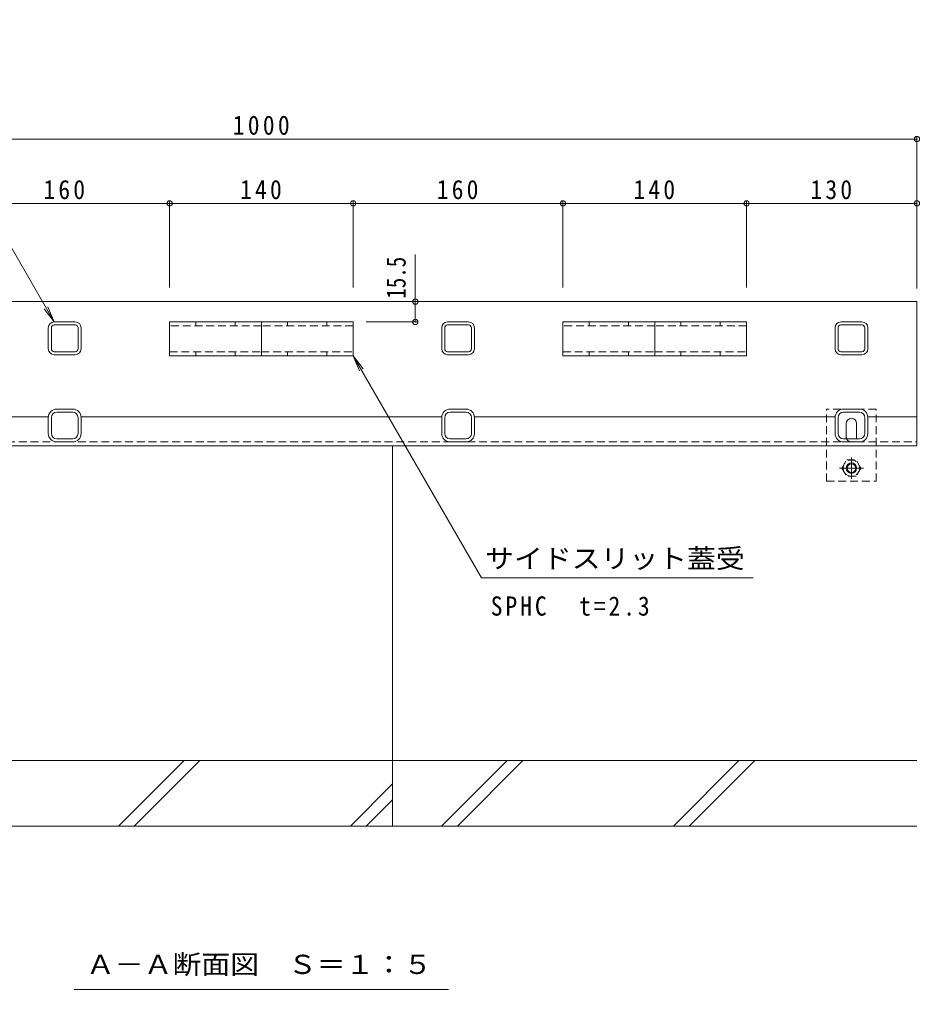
# Model space of a CAD drawing. Units: millimetres at full size, sheet at 1:5. Extents: x -1762 to 1950, y -1351 to 1333.
# Drawn here: x -961 to -275, y -1174 to -434 of the extents above; entities that cross this region are included whole.
import ezdxf
from ezdxf.enums import TextEntityAlignment as Align

# ---------------------------------------------------------------- set-up
doc = ezdxf.new("R2010")
doc.units = ezdxf.units.MM
doc.header["$LTSCALE"] = 5
doc.header["$PDMODE"] = 32
doc.header["$PDSIZE"] = 4
doc.linetypes.add('CHAIN1', pattern=[8, 5, -1, 1, -1])
doc.linetypes.add('DASHED1', pattern=[1.8, 1.2, -0.6])
for name, color, linetype, lineweight in [('E-3_寸法', 4, 'Continuous', 18), ('E-4_文字', 7, 'Continuous', 18), ('E-5_建具', 7, 'Continuous', 18), ('E-8_ハッチ', 7, 'DASHED1', 18), ('E-9_記号', 2, 'Continuous', 18), ('E-A_インテリア', 7, 'Continuous', 18), ('E-B_衛生陶器', 134, 'Continuous', 9), ('E-C_鉄骨', 5, 'DASHED1', 9), ('E-F_断熱材', 6, 'Continuous', 9)]:
    doc.layers.add(name, color=color, linetype=linetype, lineweight=lineweight)
doc.styles.add('ＭＳ ゴシック', font='')
doc.styles.get('ＭＳ ゴシック').set_extended_font_data('MS Gothic')

msp = doc.modelspace()

# ---------------------------------------------------------------- linework, layer by layer
at = {"layer": 'E-3_寸法'}
for p, q in [((-276.682, -648.862), (-276.682, -758.862)), ((-939.182, -736.862), (-1214.182, -736.862)), ((-639.182, -736.862), (-914.182, -736.862)), ((-339.182, -736.862), (-614.182, -736.862)), ((-276.682, -736.862), (-314.182, -736.862)), ((-1276.682, -758.862), (-276.682, -758.862))]:
    msp.add_line(p, q, dxfattribs=at)
at = {"layer": 'E-3_寸法', "linetype": 'DASHED1'}
msp.add_line((-1276.682, -755.862), (-276.682, -755.862), dxfattribs=at)
at = {"layer": 'E-3_寸法'}
msp.add_lwpolyline([(-276.682, -648.862), (-1276.682, -648.862), (-1276.682, -758.862)], dxfattribs=at)
at = {"layer": 'E-4_文字'}
for p, q in [((-1276.682, -524.87), (-276.682, -524.87)), ((-276.682, -523.37), (-276.682, -638.862)), ((-1006.682, -573.95), (-846.682, -573.95)), ((-846.682, -572.45), (-846.682, -638.01)), ((-846.682, -573.95), (-706.682, -573.95)), ((-706.682, -572.45), (-706.682, -638.01)), ((-706.682, -573.95), (-546.682, -573.95)), ((-546.682, -572.45), (-546.682, -638.01)), ((-546.682, -573.95), (-406.682, -573.95)), ((-406.682, -572.45), (-406.682, -638.01)), ((-406.682, -573.95), (-276.682, -573.95)), ((-659.274, -648.862), (-659.274, -612.9)), ((-659.274, -664.362), (-659.274, -648.862)), ((-657.774, -664.362), (-696.682, -664.362))]:
    msp.add_line(p, q, dxfattribs=at)
for p in [(-276.682, -524.87), (-846.682, -573.95), (-706.682, -573.95), (-546.682, -573.95), (-406.682, -573.95), (-276.682, -573.95), (-659.274, -648.862), (-659.274, -664.362)]:
    msp.add_point(p, dxfattribs=at)
at = {"layer": 'E-5_建具'}
for p, q in [((-934.682, -664.362), (-1067.877, -433.663)), ((-934.682, -664.362), (-942.292, -654.445)), ((-934.682, -664.362), (-939.466, -652.814)), ((-706.681, -690.162), (-608.861, -859.504)), ((-706.681, -690.162), (-701.898, -701.711)), ((-706.681, -690.162), (-699.072, -700.079)), ((-401.517, -859.504), (-608.861, -859.504)), ((-919.432, -1173.52), (-633.932, -1173.52))]:
    msp.add_line(p, q, dxfattribs=at)
at = {"layer": 'E-8_ハッチ'}
for p, q in [((-307.682, -730.862), (-345.682, -730.862)), ((-345.682, -785.862), (-345.682, -730.862)), ((-307.682, -785.862), (-307.682, -730.862)), ((-345.682, -785.862), (-307.682, -785.862))]:
    msp.add_line(p, q, dxfattribs=at)
at = {"layer": 'E-8_ハッチ', "linetype": 'Continuous'}
for p, q in [((-330.682, -751.862), (-330.682, -741.862)), ((-322.682, -751.862), (-322.682, -741.862))]:
    msp.add_line(p, q, dxfattribs=at)
for centre, start, end in [((-326.682, -741.862), 0, 180), ((-326.682, -751.862), 180, 205.15066), ((-326.682, -751.862), 334.84934, 360)]:
    msp.add_arc(centre, 4, start, end, dxfattribs=at)
at = {"layer": 'E-8_ハッチ'}
msp.add_arc((-326.682, -751.862), 4, 205.15066, 334.84934, dxfattribs=at)
at = {"layer": 'E-9_記号', "linetype": 'CHAIN1'}
for p, q in [((-326.682, -767.636), (-326.682, -784.088)), ((-317.482, -775.862), (-335.882, -775.862))]:
    msp.add_line(p, q, dxfattribs=at)
at = {"layer": 'E-9_記号', "linetype": 'DASHED1'}
for p, q in [((-333.882, -775.862), (-330.288, -769.636)), ((-333.882, -775.862), (-330.288, -782.088)), ((-330.288, -769.636), (-323.077, -769.636)), ((-319.482, -775.862), (-323.077, -769.636)), ((-319.482, -775.862), (-323.077, -782.088)), ((-323.077, -782.088), (-330.288, -782.088))]:
    msp.add_line(p, q, dxfattribs=at)
msp.add_circle((-326.682, -775.862), 6.226, dxfattribs=at)
at = {"layer": 'E-9_記号'}
for radius in [4, 3.323]:
    msp.add_circle((-326.682, -775.862), radius, dxfattribs=at)
at = {"layer": 'E-A_インテリア'}
for p, q in [((-918.682, -664.362), (-934.682, -664.362)), ((-618.682, -664.362), (-634.682, -664.362)), ((-318.682, -664.362), (-334.682, -664.362)), ((-939.182, -684.862), (-939.182, -668.862)), ((-936.882, -684.862), (-936.882, -668.862)), ((-918.682, -666.662), (-934.682, -666.662)), ((-916.482, -684.862), (-916.482, -668.862)), ((-914.182, -684.862), (-914.182, -668.862)), ((-639.182, -684.862), (-639.182, -668.862)), ((-636.882, -684.862), (-636.882, -668.862)), ((-618.682, -666.662), (-634.682, -666.662)), ((-616.482, -684.862), (-616.482, -668.862)), ((-614.182, -684.862), (-614.182, -668.862)), ((-339.182, -684.862), (-339.182, -668.862)), ((-336.882, -684.862), (-336.882, -668.862)), ((-318.682, -666.662), (-334.682, -666.662)), ((-316.482, -684.862), (-316.482, -668.862)), ((-314.182, -684.862), (-314.182, -668.862)), ((-934.682, -687.062), (-918.682, -687.062)), ((-634.682, -687.062), (-618.682, -687.062)), ((-334.682, -687.062), (-318.682, -687.062)), ((-934.682, -689.362), (-918.682, -689.362)), ((-634.682, -689.362), (-618.682, -689.362)), ((-334.682, -689.362), (-318.682, -689.362))]:
    msp.add_line(p, q, dxfattribs=at)
for centre, radius, start, end in [((-934.682, -668.862), 4.5, 90, 180), ((-918.682, -668.862), 4.5, 0, 90), ((-634.682, -668.862), 4.5, 90, 180), ((-618.682, -668.862), 4.5, 0, 90), ((-334.682, -668.862), 4.5, 90, 180), ((-318.682, -668.862), 4.5, 0, 90), ((-934.682, -668.862), 2.2, 90, 180), ((-918.682, -668.862), 2.2, 0, 90), ((-634.682, -668.862), 2.2, 90, 180), ((-618.682, -668.862), 2.2, 0, 90), ((-334.682, -668.862), 2.2, 90, 180), ((-318.682, -668.862), 2.2, 0, 90), ((-934.682, -684.862), 4.5, 180, 270), ((-934.682, -684.862), 2.2, 180, 270), ((-918.682, -684.862), 4.5, 270, 0), ((-918.682, -684.862), 2.2, 270, 0), ((-634.682, -684.862), 4.5, 180, 270), ((-634.682, -684.862), 2.2, 180, 270), ((-618.682, -684.862), 4.5, 270, 0), ((-618.682, -684.862), 2.2, 270, 0), ((-334.682, -684.862), 4.5, 180, 270), ((-334.682, -684.862), 2.2, 180, 270), ((-318.682, -684.862), 4.5, 270, 0), ((-318.682, -684.862), 2.2, 270, 0)]:
    msp.add_arc(centre, radius, start, end, dxfattribs=at)
at = {"layer": 'E-B_衛生陶器'}
for p, q in [((-920.582, -730.862), (-932.782, -730.862)), ((-620.582, -730.862), (-632.782, -730.862)), ((-320.582, -730.862), (-332.782, -730.862)), ((-939.182, -749.462), (-939.182, -737.262)), ((-936.882, -749.462), (-936.882, -737.262)), ((-920.582, -733.162), (-932.782, -733.162)), ((-916.482, -737.262), (-916.482, -749.462)), ((-914.182, -737.262), (-914.182, -749.462)), ((-639.182, -749.462), (-639.182, -737.262)), ((-636.882, -749.462), (-636.882, -737.262)), ((-620.582, -733.162), (-632.782, -733.162)), ((-616.482, -737.262), (-616.482, -749.462)), ((-614.182, -737.262), (-614.182, -749.462)), ((-339.182, -749.462), (-339.182, -737.262)), ((-336.882, -749.462), (-336.882, -737.262)), ((-320.582, -733.162), (-332.782, -733.162)), ((-316.482, -737.262), (-316.482, -749.462)), ((-314.182, -737.262), (-314.182, -749.462)), ((-920.582, -753.562), (-932.782, -753.562)), ((-620.582, -753.562), (-632.782, -753.562)), ((-320.582, -753.562), (-332.782, -753.562)), ((-920.582, -755.862), (-932.782, -755.862)), ((-620.582, -755.862), (-632.782, -755.862)), ((-320.582, -755.862), (-332.782, -755.862))]:
    msp.add_line(p, q, dxfattribs=at)
for centre, radius, start, end in [((-932.782, -737.262), 6.4, 90, 180), ((-920.582, -737.262), 6.4, 0, 90), ((-632.782, -737.262), 6.4, 90, 180), ((-620.582, -737.262), 6.4, 0, 90), ((-332.782, -737.262), 6.4, 90, 180), ((-320.582, -737.262), 6.4, 0, 90), ((-932.782, -737.262), 4.1, 90, 180), ((-920.582, -737.262), 4.1, 0, 90), ((-632.782, -737.262), 4.1, 90, 180), ((-620.582, -737.262), 4.1, 0, 90), ((-332.782, -737.262), 4.1, 90, 180), ((-320.582, -737.262), 4.1, 0, 90), ((-932.782, -749.462), 6.4, 180, 270), ((-932.782, -749.462), 4.1, 180, 270), ((-920.582, -749.462), 4.1, 270, 0), ((-920.582, -749.462), 6.4, 270, 0), ((-632.782, -749.462), 6.4, 180, 270), ((-632.782, -749.462), 4.1, 180, 270), ((-620.582, -749.462), 4.1, 270, 0), ((-620.582, -749.462), 6.4, 270, 0), ((-332.782, -749.462), 6.4, 180, 270), ((-332.782, -749.462), 4.1, 180, 270), ((-320.582, -749.462), 4.1, 270, 0), ((-320.582, -749.462), 6.4, 270, 0)]:
    msp.add_arc(centre, radius, start, end, dxfattribs=at)
at = {"layer": 'E-C_鉄骨', "linetype": 'Continuous'}
for p, q in [((-846.682, -664.362), (-846.682, -690.162)), ((-776.682, -664.362), (-846.682, -664.362)), ((-776.682, -664.362), (-776.682, -690.162)), ((-706.681, -664.362), (-776.682, -664.362)), ((-706.681, -664.362), (-706.681, -690.162)), ((-476.682, -664.362), (-546.683, -664.362)), ((-546.682, -664.362), (-546.682, -690.162)), ((-476.682, -664.362), (-476.682, -690.162)), ((-406.682, -664.362), (-476.682, -664.362)), ((-406.682, -664.362), (-406.682, -690.162)), ((-776.682, -690.162), (-846.682, -690.162)), ((-706.681, -690.162), (-776.681, -690.162)), ((-476.682, -690.162), (-546.682, -690.162)), ((-406.682, -690.162), (-476.682, -690.162))]:
    msp.add_line(p, q, dxfattribs=at)
at = {"layer": 'E-C_鉄骨'}
for p, q in [((-826.682, -664.362), (-826.682, -667.362)), ((-796.682, -664.362), (-796.682, -667.362)), ((-756.681, -664.362), (-756.681, -667.362)), ((-726.681, -664.362), (-726.681, -667.362)), ((-526.682, -664.362), (-526.682, -667.362)), ((-496.682, -664.362), (-496.682, -667.362)), ((-456.682, -664.362), (-456.682, -667.362)), ((-426.682, -664.362), (-426.682, -667.362)), ((-776.682, -667.362), (-846.682, -667.362)), ((-706.681, -667.362), (-776.682, -667.362)), ((-476.682, -667.362), (-546.683, -667.362)), ((-406.682, -667.362), (-476.682, -667.362)), ((-846.682, -687.162), (-776.682, -687.162)), ((-826.682, -690.162), (-826.682, -687.162)), ((-796.682, -690.162), (-796.682, -687.162)), ((-776.682, -687.162), (-706.681, -687.162)), ((-756.681, -690.162), (-756.681, -687.162)), ((-726.681, -690.162), (-726.681, -687.162)), ((-546.683, -687.162), (-476.682, -687.162)), ((-526.682, -690.162), (-526.682, -687.162)), ((-496.682, -690.162), (-496.682, -687.162)), ((-476.682, -687.162), (-406.682, -687.162)), ((-456.682, -690.162), (-456.682, -687.162)), ((-426.682, -690.162), (-426.682, -687.162))]:
    msp.add_line(p, q, dxfattribs=at)
at = {"layer": 'E-F_断熱材'}
for p, q in [((-676.682, -998.862), (-676.682, -758.862)), ((-676.682, -998.862), (-1276.682, -998.862)), ((-885.639, -1048.862), (-835.639, -998.862)), ((-873.618, -1048.862), (-823.618, -998.862)), ((-676.682, -1048.862), (-676.682, -998.862)), ((-276.682, -998.862), (-676.682, -998.862)), ((-639.239, -1048.862), (-589.239, -998.862)), ((-627.218, -1048.862), (-577.218, -998.862)), ((-462.439, -1048.862), (-412.439, -998.862)), ((-450.418, -1048.862), (-400.418, -998.862)), ((-708.839, -1048.862), (-676.682, -1016.706)), ((-696.818, -1048.862), (-676.682, -1028.727)), ((-676.682, -1048.862), (-1276.682, -1048.862)), ((-676.682, -1048.862), (-276.682, -1048.862))]:
    msp.add_line(p, q, dxfattribs=at)

# ---------------------------------------------------------------- texts
at = {"layer": 'E-4_文字', "color": 2, "style": 'ＭＳ ゴシック', "width": 0.8}
msp.add_text('15.5', height=14.66, rotation=90, dxfattribs=at).set_placement((-662.274, -646.599), align=Align.BOTTOM_LEFT)
at = {"layer": 'E-4_文字', "color": 2, "char_height": 14.66, "attachment_point": 7, "style": 'ＭＳ ゴシック'}
for s, insert in [('\\T1.28;\\W0.9;1000', (-798.557, -521.87)), ('\\T1.27;\\W0.9;160', (-942.932, -570.95)), ('\\T1.27;\\W0.9;140', (-792.932, -570.95)), ('\\T1.27;\\W0.9;160', (-642.932, -570.95)), ('\\T1.27;\\W0.9;140', (-492.932, -570.95)), ('\\T1.27;\\W0.9;130', (-357.932, -570.95))]:
    msp.add_mtext(s, dxfattribs=dict(at, insert=insert))
at = {"layer": 'E-5_建具', "color": 2, "style": 'ＭＳ ゴシック', "width": 1.1}
for s, p in [('サイドスリット蓋受', (-606.018, -856.504)), ('Ａ－Ａ断面図\u3000Ｓ＝１：５', (-910.432, -1166.02))]:
    msp.add_text(s, height=14.66, dxfattribs=at).set_placement(p, align=Align.BOTTOM_LEFT)
at = {"layer": 'E-5_建具', "color": 2, "insert": (-601.748, -888.568), "char_height": 14.66, "attachment_point": 7, "style": 'ＭＳ ゴシック'}
msp.add_mtext('\\T1.25;\\W0.9;SPHC\u3000t=2.3', dxfattribs=at)

doc.saveas('drawing.dxf')
